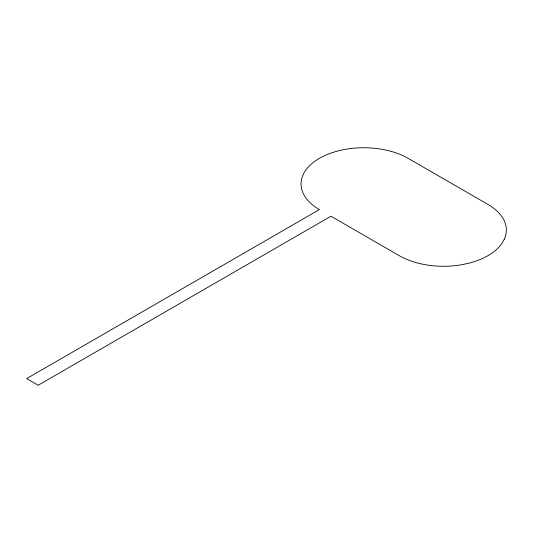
<?xml version="1.0" encoding="UTF-8"?>
<svg xmlns="http://www.w3.org/2000/svg" width="533" height="533" viewBox="0 0 533 533"><rect width="100%" height="100%" fill="white"/><g stroke="black" fill="none" stroke-linecap="round" stroke-linejoin="round"><path stroke-width="0.8" d="M504.211 239.43L501.573 243.914A62.734 36.217 0 0 1 467.628 263.515L459.852 265.041A62.734 36.217 0 0 1 399.257 255.667L330.946 216.225L38.183 385.252L26.65 378.597L319.427 209.576A62.734 36.217 0 0 1 319.427 158.354A62.734 36.217 0 0 1 408.145 158.354L487.975 204.445A62.734 36.217 0 0 1 504.211 239.43"/></g></svg>
